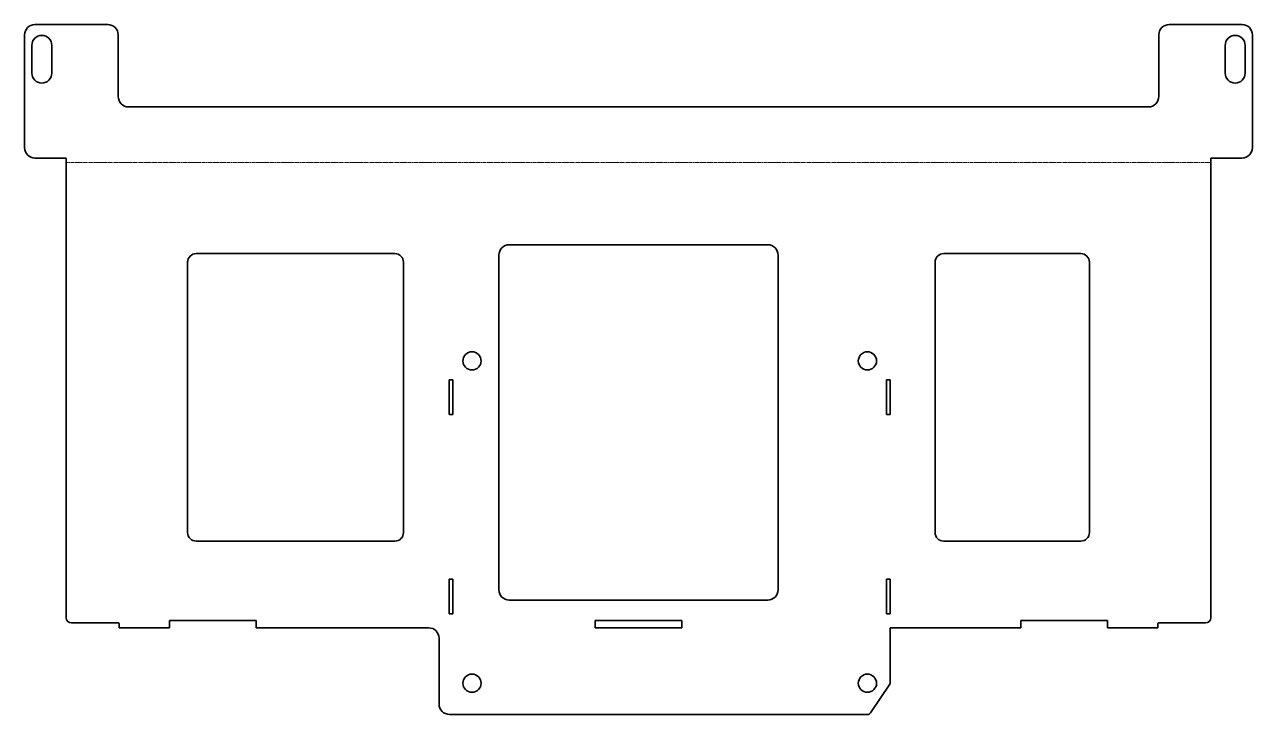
# Model space of a CAD drawing. Header units: millimetres. Extents: x 0 to 708, y 0 to 398.
import ezdxf

# ---------------------------------------------------------------- set-up
doc = ezdxf.new("R2010")
doc.units = ezdxf.units.MM
doc.linetypes.add('Chain', pattern=[13.68, 9.12, -1.14, 2.28, -1.14])
doc.layers.add('SIMUMAK Bend Centerline (ISO)', color=7, linetype='Chain', lineweight=9)
doc.layers.add('SIMUMAK Visible (ISO)', color=7, linetype='Continuous', lineweight=35)

# ---------------------------------------------------------------- blocks, each defined once
blk = doc.blocks.new('SIL-026-CSCD-02_Sheet_3_SIL-026-CSCD-02 (Desplegada)')
at = {"layer": 'SIMUMAK Bend Centerline (ISO)', "ltscale": 0.263158}
blk.add_line((330, 119.5), (-330, 119.5), dxfattribs=at)
at = {"layer": 'SIMUMAK Visible (ISO)'}
for p, q in [((-348, 199.05), (-306, 199.05)), ((306, 199.05), (348, 199.05)), ((-354, 128.03), (-354, 193.05)), ((-300, 157.53), (-300, 193.05)), ((300, 193.05), (300, 157.53)), ((354, 128.03), (354, 193.05)), ((-349.8, 171.05), (-349.8, 187.05)), ((-338.3, 187.05), (-338.3, 171.05)), ((338.3, 171.05), (338.3, 187.05)), ((349.8, 187.05), (349.8, 171.05)), ((294, 151.53), (-294, 151.53)), ((-330, 122.03), (-348, 122.03)), ((-330, -143.25), (-330, 122.03)), ((330, 122.03), (348, 122.03)), ((330, 122.03), (330, -143.25)), ((-74.5, 71.97), (74.5, 71.97)), ((-255, 66.9), (-140.5, 66.9)), ((-80.5, -127.03), (-80.5, 65.97)), ((80.5, 65.97), (80.5, -127.03)), ((176, 66.9), (255, 66.9)), ((-260, -94.05), (-260, 61.9)), ((-135.5, 61.9), (-135.5, -94.05)), ((171, -94.05), (171, 61.9)), ((260, 61.9), (260, -94.05)), ((-109.2, -26.03), (-109.2, -6.03)), ((-109.2, -6.03), (-107, -6.03)), ((-107, -6.03), (-107, -26.03)), ((143, -26.03), (143, -6.03)), ((143, -6.03), (145.2, -6.03)), ((145.2, -6.03), (145.2, -26.03)), ((-107, -26.03), (-109.2, -26.03)), ((145.2, -26.03), (143, -26.03)), ((-140.5, -99.05), (-255, -99.05)), ((255, -99.05), (176, -99.05)), ((-109.2, -141.03), (-109.2, -121.03)), ((-109.2, -121.03), (-107, -121.03)), ((-107, -121.03), (-107, -141.03)), ((143, -141.03), (143, -121.03)), ((143, -121.03), (145.2, -121.03)), ((145.2, -121.03), (145.2, -141.03)), ((74.5, -133.03), (-74.5, -133.03)), ((-107, -141.03), (-109.2, -141.03)), ((145.2, -141.03), (143, -141.03)), ((-327, -146.25), (-300, -146.25)), ((-299.5, -146.75), (-299.5, -149.05)), ((-270.5, -144.85), (-220.5, -144.85)), ((-270.5, -149.05), (-270.5, -144.85)), ((-220.5, -144.85), (-220.5, -149.05)), ((-25, -144.85), (25, -144.85)), ((-25, -149.05), (-25, -144.85)), ((25, -144.85), (25, -149.05)), ((220.5, -144.85), (270.5, -144.85)), ((220.5, -149.05), (220.5, -144.85)), ((270.5, -144.85), (270.5, -149.05)), ((299.5, -149.05), (299.5, -146.75)), ((300, -146.25), (327, -146.25)), ((-299.5, -149.05), (-270.5, -149.05)), ((-220.5, -149.05), (-121, -149.05)), ((-115, -155.05), (-115, -193.05)), ((25, -149.05), (-25, -149.05)), ((145.2, -180.45), (145.2, -149.05)), ((145.2, -149.05), (220.5, -149.05)), ((270.5, -149.05), (299.5, -149.05)), ((133.79, -198.16), (144.86, -181.56)), ((-109, -199.05), (132.13, -199.05))]:
    blk.add_line(p, q, dxfattribs=at)
for centre in [(-96, 4.97), (132, 4.97), (-96, -181.03), (132, -181.03)]:
    blk.add_circle(centre, 5.25, dxfattribs=at)
at = {"layer": 'SIMUMAK Visible (ISO)', "extrusion": (0, 0, -1)}
for centre, radius, start, end in [((348, 193.05), 6, 0, 90), ((306, 193.05), 6, 90, 180), ((-306, 193.05), 6, 0, 90), ((-348, 193.05), 6, 90, 180), ((344.05, 187.05), 5.75, 0, 180), ((-344.05, 187.05), 5.75, 360, 180), ((344.05, 171.05), 5.75, 180, 360), ((-344.05, 171.05), 5.75, 180, 360), ((348, 128.03), 6, 270, 0), ((-348, 128.03), 6, 180, 270), ((327, -143.25), 3, 270, 360), ((-327, -143.25), 3, 180, 270), ((-143.2, -180.45), 2, 180, 213.69007), ((109, -193.05), 6, 270, 0), ((-132.13, -197.05), 2, 213.69007, 270)]:
    blk.add_arc(centre, radius, start, end, dxfattribs=at)
at = {"layer": 'SIMUMAK Visible (ISO)'}
for centre, radius, start, end in [((-294, 157.53), 6, 180, 270), ((294, 157.53), 6, 270, 0), ((-74.5, 65.97), 6, 90, 180), ((74.5, 65.97), 6, 0, 90), ((-255, 61.9), 5, 90, 180), ((-140.5, 61.9), 5, 360, 90), ((176, 61.9), 5, 90, 180), ((255, 61.9), 5, 0, 90), ((-255, -94.05), 5, 180, 270), ((-140.5, -94.05), 5, 270, 0), ((176, -94.05), 5, 180, 270), ((255, -94.05), 5, 270, 360), ((-74.5, -127.03), 6, 180, 270), ((74.5, -127.03), 6, 270, 360), ((-300, -146.75), 0.5, 360, 90), ((300, -146.75), 0.5, 90, 180), ((-121, -155.05), 6, 360, 90)]:
    blk.add_arc(centre, radius, start, end, dxfattribs=at)

msp = doc.modelspace()

# ---------------------------------------------------------------- block references
msp.add_blockref('SIL-026-CSCD-02_Sheet_3_SIL-026-CSCD-02 (Desplegada)', (354, 199.05))

doc.saveas('drawing.dxf')
